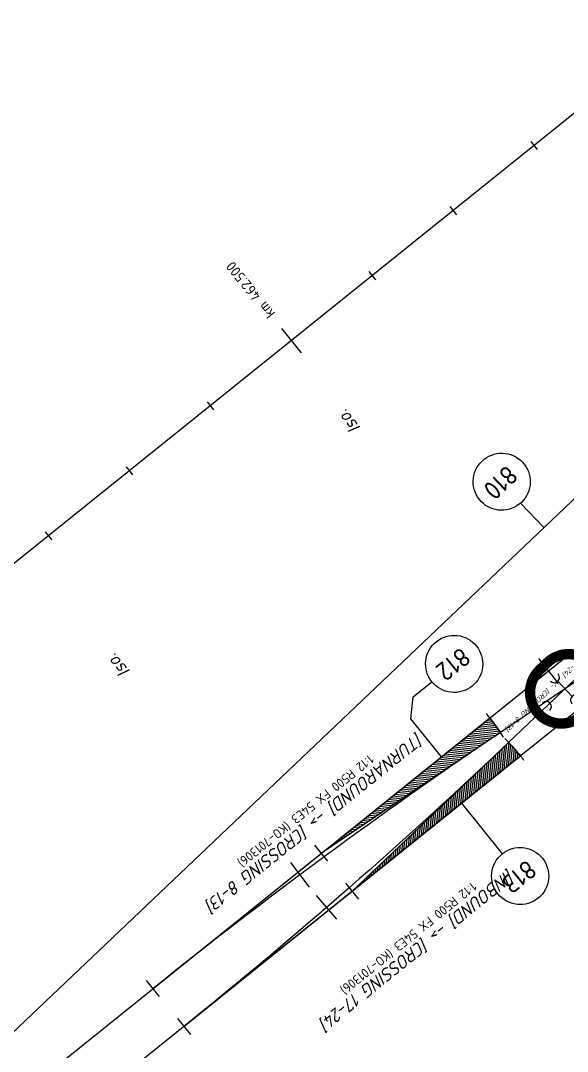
# Model space of a CAD drawing. Header units: metres. Extents: x 304105 to 305280, y 6702571 to 6703615.
# Drawn here: x 304925.1 to 304977.8, y 6703086.5 to 6703185.8 of the extents above; entities that cross this region are included whole.
import ezdxf
from ezdxf.enums import TextEntityAlignment as Align

# ---------------------------------------------------------------- set-up
doc = ezdxf.new("R2010")
doc.units = ezdxf.units.M
doc.layers.add('JBTFE_ANNOTATIONS_MILEAGE', color=2, linetype='Continuous', true_color=0xffff00)
for name, color, linetype in [('JBTOB__INFO', 4, 'Continuous'), ('JBTOB__KO_SPV', 2, 'Continuous'), ('JBTOB__NAVN', 2, 'Continuous'), ('JBTOB__SPV_TYPE', 2, 'Continuous'), ('JBTOB_KO_SPO', 2, 'Continuous'), ('JBTOB_KO_SPV', 2, 'Continuous'), ('JBTSI__INFO', 4, 'Continuous'), ('JBTSI__NAVN', 2, 'Continuous'), ('JBTSI_SA_SKJ', 2, 'Continuous'), ('JBTSI_SA_SPF', 2, 'Continuous'), ('RC_SYMBOLFRAMES', 7, 'Continuous'), ('RC_SYMBOLFRAMES_ERROR', 7, 'Continuous')]:
    doc.layers.add(name, color=color, linetype=linetype)
doc.styles.add('ISO', font='iso3098.shx')
doc.styles.add('RC-STANDARD', font='iso3098.shx')

# ---------------------------------------------------------------- blocks, each defined once
blk = doc.blocks.new('NO-BN-2D-JBTOB-CONNECTION-SWITCH-12.00-R500-H-54E3-FX-2')
at = {"color": 0, "linetype": 'Continuous', "lineweight": -2, "transparency": 16777216}
for p, q in [((-40.401, 0), (-41.562, 1.16)), ((-40.132, 0), (-41.546, 1.414)), ((-39.862, 0), (-41.527, 1.665)), ((-39.593, 0), (-41.302, 1.709)), ((-39.324, 0), (-41.008, 1.684)), ((-39.054, 0), (-40.714, 1.66)), ((-38.785, 0), (-40.42, 1.635)), ((-38.515, 0), (-40.126, 1.611)), ((-38.246, 0), (-39.832, 1.586)), ((-37.976, 0), (-39.538, 1.562)), ((-37.707, 0), (-39.244, 1.537)), ((-37.438, 0), (-38.95, 1.513)), ((-37.168, 0), (-38.657, 1.488)), ((-36.899, 0), (-38.363, 1.464)), ((-36.629, 0), (-38.069, 1.439)), ((-36.36, 0), (-37.775, 1.415)), ((-36.091, 0), (-37.481, 1.39)), ((-35.821, 0), (-37.187, 1.366)), ((-35.552, 0), (-36.893, 1.341)), ((-35.282, 0), (-36.599, 1.317)), ((-35.013, 0), (-36.305, 1.292)), ((-34.744, 0), (-36.011, 1.268)), ((-34.474, 0), (-35.718, 1.243)), ((-34.205, 0), (-35.424, 1.219)), ((-33.935, 0), (-35.13, 1.194)), ((-33.666, 0), (-34.836, 1.17)), ((-33.397, 0), (-34.542, 1.145)), ((-33.127, 0), (-34.248, 1.121)), ((-32.858, 0), (-33.954, 1.096)), ((-32.588, 0), (-33.66, 1.072)), ((-32.319, 0), (-33.366, 1.047)), ((-32.05, 0), (-33.072, 1.023)), ((-31.78, 0), (-32.779, 0.998)), ((-41.479, 0), (-41.594, 0.115)), ((-41.209, 0), (-41.591, 0.381)), ((-40.94, 0), (-41.584, 0.644)), ((-40.671, 0), (-41.574, 0.904)), ((-31.511, 0), (-32.485, 0.974)), ((-31.241, 0), (-32.191, 0.949)), ((-30.972, 0), (-31.897, 0.925)), ((-30.702, 0), (-31.603, 0.9)), ((-30.433, 0), (-31.309, 0.876)), ((-30.164, 0), (-31.015, 0.852)), ((-29.894, 0), (-30.721, 0.827)), ((-29.625, 0), (-30.427, 0.803)), ((-29.355, 0), (-30.133, 0.778)), ((-29.086, 0), (-29.84, 0.754)), ((-28.817, 0), (-29.546, 0.729)), ((-28.547, 0), (-29.252, 0.705)), ((-28.278, 0), (-28.958, 0.68)), ((-28.008, 0), (-28.664, 0.656)), ((-27.739, 0), (-28.37, 0.631)), ((-27.47, 0), (-28.076, 0.607)), ((-27.2, 0), (-27.782, 0.582)), ((-26.931, 0), (-27.488, 0.558)), ((-26.661, 0), (-27.194, 0.533)), ((-26.392, 0), (-26.901, 0.509)), ((-26.123, 0), (-26.607, 0.484)), ((-25.853, 0), (-26.313, 0.46)), ((-25.584, 0), (-26.019, 0.435)), ((-25.314, 0), (-25.725, 0.411)), ((-25.045, 0), (-25.431, 0.386)), ((-24.776, 0), (-25.137, 0.362)), ((-24.506, 0), (-24.843, 0.337)), ((-24.237, 0), (-24.549, 0.313)), ((-23.967, 0), (-24.255, 0.288)), ((-23.698, 0), (-23.962, 0.264)), ((-23.428, 0), (-23.668, 0.239)), ((-23.159, 0), (-23.374, 0.215)), ((-22.89, 0), (-23.08, 0.19)), ((-22.62, 0), (-22.786, 0.166)), ((-22.351, 0), (-22.492, 0.141)), ((-22.081, 0), (-22.198, 0.117)), ((-21.812, 0), (-21.904, 0.092)), ((-21.543, 0), (-21.61, 0.068)), ((-21.273, 0), (-21.316, 0.043)), ((-21.004, 0), (-21.023, 0.019))]:
    blk.add_line(p, q, dxfattribs=at)
at = {"color": 0, "linetype": 'ByBlock', "lineweight": -2, "transparency": 16777216}
for p, q in [((-20.797, 1), (-20.797, -1)), ((0, 1), (0, -1)), ((0, 0), (-20.797, 0))]:
    blk.add_line(p, q, dxfattribs=at)
at = {"color": 0, "linetype": 'ByBlock', "lineweight": -2, "transparency": 16777216, "flags": 128}
for points in [[(-20.797, 0), (-41.594, 0, -0.020788), (-41.522, 1.727)], [(-41.594, 0, -0.020788), (-41.522, 1.727), (-41.522, 1.727, 0.020788), (-41.594, 0)]]:
    blk.add_lwpolyline(points, format="xyb", close=True, dxfattribs=at)
at = {"color": 0, "linetype": 'ByBlock', "lineweight": -2, "transparency": 16777216}
for start, end in [(173.73636, 180), (180, 181.5)]:
    blk.add_arc((-20.797, 0), 20.797, start, end, dxfattribs=at)
blk = doc.blocks.new('*Z3')
at = {"layer": 'JBTOB__KO_SPV', "color": 0, "linetype": 'ByBlock', "lineweight": -2, "transparency": 16777216}
blk.add_blockref('NO-BN-2D-JBTOB-CONNECTION-SWITCH-12.00-R500-H-54E3-FX-2', (0, 0), dxfattribs=at)
at = {"layer": 'JBTOB__INFO', "color": 0, "linetype": 'ByBlock', "lineweight": -2, "transparency": 16777216, "style": 'ISO'}
blk.add_attdef('OBJEKTINFO', text='', height=0.9, dxfattribs=at).set_placement((-20.797, -5.1), align=Align.MIDDLE_CENTER)
at = {"layer": 'JBTOB__NAVN', "color": 0, "linetype": 'ByBlock', "lineweight": -2, "transparency": 16777216, "style": 'ISO', "oblique": 15}
blk.add_attdef('OBJEKTNAVN', text='', height=1.25, dxfattribs=at).set_placement((-20.797, -6.5), align=Align.MIDDLE_CENTER)
at = {"layer": 'JBTOB__SPV_TYPE', "color": 0, "linetype": 'ByBlock', "lineweight": -2, "transparency": 16777216, "style": 'ISO'}
blk.add_attdef('BETEGNELSE', text='', height=0.9, dxfattribs=at).set_placement((-20.797, -7.9), align=Align.MIDDLE_CENTER)
blk = doc.blocks.new('NO-BN-2D-JBTOB-CONNECTION-SWITCH-12.00-R500-H-54E3-FX-3')
at = {"color": 0, "linetype": 'ByBlock', "lineweight": -2, "transparency": 16777216}
for p, q in [((-20.797, -1), (-20.797, 1)), ((0, -1), (0, 1)), ((0, 0), (-20.797, 0))]:
    blk.add_line(p, q, dxfattribs=at)
at = {"color": 0, "linetype": 'Continuous', "lineweight": -2, "transparency": 16777216}
for p, q in [((-41.479, 0), (-41.594, -0.115)), ((-41.209, 0), (-41.591, -0.381)), ((-40.94, 0), (-41.584, -0.644)), ((-40.671, 0), (-41.574, -0.904)), ((-40.401, 0), (-41.562, -1.16)), ((-40.132, 0), (-41.546, -1.414)), ((-39.862, 0), (-41.527, -1.665)), ((-39.593, 0), (-41.302, -1.709)), ((-39.324, 0), (-41.008, -1.684)), ((-39.054, 0), (-40.714, -1.66)), ((-38.785, 0), (-40.42, -1.635)), ((-38.515, 0), (-40.126, -1.611)), ((-38.246, 0), (-39.832, -1.586)), ((-37.976, 0), (-39.538, -1.562)), ((-37.707, 0), (-39.244, -1.537)), ((-37.438, 0), (-38.95, -1.513)), ((-37.168, 0), (-38.657, -1.488)), ((-36.899, 0), (-38.363, -1.464)), ((-36.629, 0), (-38.069, -1.439)), ((-36.36, 0), (-37.775, -1.415)), ((-36.091, 0), (-37.481, -1.39)), ((-35.821, 0), (-37.187, -1.366)), ((-35.552, 0), (-36.893, -1.341)), ((-35.282, 0), (-36.599, -1.317)), ((-35.013, 0), (-36.305, -1.292)), ((-34.744, 0), (-36.011, -1.268)), ((-34.474, 0), (-35.718, -1.243)), ((-34.205, 0), (-35.424, -1.219)), ((-33.935, 0), (-35.13, -1.194)), ((-33.666, 0), (-34.836, -1.17)), ((-33.397, 0), (-34.542, -1.145)), ((-33.127, 0), (-34.248, -1.121)), ((-32.858, 0), (-33.954, -1.096)), ((-32.588, 0), (-33.66, -1.072)), ((-32.319, 0), (-33.366, -1.047)), ((-32.05, 0), (-33.072, -1.023)), ((-31.78, 0), (-32.779, -0.998)), ((-31.511, 0), (-32.485, -0.974)), ((-31.241, 0), (-32.191, -0.949)), ((-30.972, 0), (-31.897, -0.925)), ((-30.702, 0), (-31.603, -0.9)), ((-30.433, 0), (-31.309, -0.876)), ((-30.164, 0), (-31.015, -0.852)), ((-29.894, 0), (-30.721, -0.827)), ((-29.625, 0), (-30.427, -0.803)), ((-29.355, 0), (-30.133, -0.778)), ((-29.086, 0), (-29.84, -0.754)), ((-28.817, 0), (-29.546, -0.729)), ((-28.547, 0), (-29.252, -0.705)), ((-28.278, 0), (-28.958, -0.68)), ((-28.008, 0), (-28.664, -0.656)), ((-27.739, 0), (-28.37, -0.631)), ((-27.47, 0), (-28.076, -0.607)), ((-27.2, 0), (-27.782, -0.582)), ((-26.931, 0), (-27.488, -0.558)), ((-26.661, 0), (-27.194, -0.533)), ((-26.392, 0), (-26.901, -0.509)), ((-26.123, 0), (-26.607, -0.484)), ((-25.853, 0), (-26.313, -0.46)), ((-25.584, 0), (-26.019, -0.435)), ((-25.314, 0), (-25.725, -0.411)), ((-25.045, 0), (-25.431, -0.386)), ((-24.776, 0), (-25.137, -0.362)), ((-24.506, 0), (-24.843, -0.337)), ((-24.237, 0), (-24.549, -0.313)), ((-23.967, 0), (-24.255, -0.288)), ((-23.698, 0), (-23.962, -0.264)), ((-23.428, 0), (-23.668, -0.239)), ((-23.159, 0), (-23.374, -0.215)), ((-22.89, 0), (-23.08, -0.19)), ((-22.62, 0), (-22.786, -0.166)), ((-22.351, 0), (-22.492, -0.141)), ((-22.081, 0), (-22.198, -0.117)), ((-21.812, 0), (-21.904, -0.092)), ((-21.543, 0), (-21.61, -0.068)), ((-21.273, 0), (-21.316, -0.043)), ((-21.004, 0), (-21.023, -0.019))]:
    blk.add_line(p, q, dxfattribs=at)
at = {"color": 0, "linetype": 'ByBlock', "lineweight": -2, "transparency": 16777216, "flags": 128}
for points in [[(-20.797, 0), (-41.594, 0, 0.020788), (-41.522, -1.727)], [(-41.594, 0, 0.020788), (-41.522, -1.727), (-41.522, -1.727, -0.020788), (-41.594, 0)]]:
    blk.add_lwpolyline(points, format="xyb", close=True, dxfattribs=at)
at = {"color": 0, "linetype": 'ByBlock', "lineweight": -2, "transparency": 16777216}
for start, end in [(178.5, 180), (180, 186.26364)]:
    blk.add_arc((-20.797, 0), 20.797, start, end, dxfattribs=at)
blk = doc.blocks.new('*Z6')
at = {"layer": 'JBTOB__KO_SPV', "color": 0, "linetype": 'ByBlock', "lineweight": -2, "transparency": 16777216}
blk.add_blockref('NO-BN-2D-JBTOB-CONNECTION-SWITCH-12.00-R500-H-54E3-FX-3', (0, 0), dxfattribs=at)
at = {"layer": 'JBTOB__INFO', "color": 0, "linetype": 'ByBlock', "lineweight": -2, "transparency": 16777216, "style": 'ISO'}
blk.add_attdef('OBJEKTINFO', text='', height=0.9, dxfattribs=at).set_placement((0, 9.9), align=Align.MIDDLE_CENTER)
at = {"layer": 'JBTOB__NAVN', "color": 0, "linetype": 'ByBlock', "lineweight": -2, "transparency": 16777216, "style": 'ISO', "oblique": 15}
blk.add_attdef('OBJEKTNAVN', text='', height=1.25, dxfattribs=at).set_placement((0, 8.5), align=Align.MIDDLE_CENTER)
at = {"layer": 'JBTOB__SPV_TYPE', "color": 0, "linetype": 'ByBlock', "lineweight": -2, "transparency": 16777216, "style": 'ISO'}
blk.add_attdef('BETEGNELSE', text='', height=0.9, dxfattribs=at).set_placement((0, 7.1), align=Align.MIDDLE_CENTER)
blk = doc.blocks.new('NO-BN-2D-JBTOB-CONNECTION-CROSSING')
at = {"color": 0, "linetype": 'ByBlock', "lineweight": -2, "transparency": 16777216}
for p, q in [((0, -1), (0, 1)), ((-2, 0), (2, 0))]:
    blk.add_line(p, q, dxfattribs=at)
for centre, start, end in [((0, 1.5), 180, 0), ((-2.5, 0), 270, 90), ((2.5, 0), 90, 270), ((0, -1.5), 0, 180)]:
    blk.add_arc(centre, 0.5, start, end, dxfattribs=at)
blk = doc.blocks.new('*Z10')
at = {"layer": 'RC_SYMBOLFRAMES_ERROR', "color": 1, "linetype": 'Continuous', "true_color": 0xff0000, "transparency": 33554582, "const_width": 1}
blk.add_lwpolyline([(-0.5, 3), (0.5, 3, -0.414214), (3.5, 0), (3.5, 0, -0.414214), (0.5, -3), (-0.5, -3, -0.414214), (-3.5, 0), (-3.5, 0, -0.414214), (-0.5, 3)], format="xyb", close=True, dxfattribs=at)
at = {"layer": 'JBTOB__KO_SPV', "color": 0, "linetype": 'ByBlock', "lineweight": -2, "transparency": 16777216}
blk.add_blockref('NO-BN-2D-JBTOB-CONNECTION-CROSSING', (0, 0), dxfattribs=at)
at = {"layer": 'JBTOB__INFO', "color": 0, "linetype": 'ByBlock', "lineweight": -2, "transparency": 16777216, "style": 'ISO'}
blk.add_attdef('OBJEKTINFO', text='', height=0.9, dxfattribs=at).set_placement((0, 2.4), align=Align.MIDDLE_CENTER)
at = {"layer": 'JBTOB__NAVN', "color": 0, "linetype": 'ByBlock', "lineweight": -2, "transparency": 16777216, "style": 'ISO', "oblique": 15}
blk.add_attdef('OBJEKTNAVN', text='', height=0.5, dxfattribs=at).set_placement((0, 1), align=Align.MIDDLE_CENTER)
blk = doc.blocks.new('NO-BN-2D-JBTSI-TOGDETEKSJON-EN-STREK-ISOLERT-SKJOET')
at = {"color": 0, "linetype": 'ByBlock', "lineweight": -2, "transparency": 16777216}
blk.add_line((0, -2.25), (0, 0.75), dxfattribs=at)
blk = doc.blocks.new('*Z20')
at = {"color": 0, "linetype": 'ByBlock', "lineweight": -2, "transparency": 16777216, "rotation": 180.0000000000001}
blk.add_blockref('NO-BN-2D-JBTSI-TOGDETEKSJON-EN-STREK-ISOLERT-SKJOET', (0, 0), dxfattribs=at)
at = {"layer": 'JBTSI__INFO', "color": 0, "linetype": 'ByBlock', "lineweight": -2, "transparency": 16777216, "style": 'ISO'}
blk.add_attdef('OBJEKTINFO', text='', height=0.9, rotation=270, dxfattribs=at).set_placement((1.4, -30), align=Align.MIDDLE_CENTER)
at = {"layer": 'JBTSI__NAVN', "color": 0, "linetype": 'ByBlock', "lineweight": -2, "transparency": 16777216, "style": 'ISO', "oblique": 15}
blk.add_attdef('OBJEKTNAVN', text='', height=1.25, rotation=270, dxfattribs=at).set_placement((0, -30), align=Align.MIDDLE_CENTER)
blk = doc.blocks.new('NO-BN-2D-JBTFE-SECTION-SYMBOL')
at = {"color": 0, "linetype": 'ByBlock', "lineweight": -2, "transparency": 16777216, "style": 'ISO'}
blk.add_attdef('X_001', (-0.604, -0.9), '', height=1.8, dxfattribs=at)
blk = doc.blocks.new('*Z36')
at = {"layer": 'RC_SYMBOLFRAMES', "color": 0, "linetype": 'Continuous', "transparency": 16777216}
blk.add_lwpolyline([(-1.422, 5.829), (-0.651, 2.67)], dxfattribs=at)
blk.add_lwpolyline([(-0.751, 2.647, -0.414214), (2.572, 0.628), (2.572, 0.628, -0.414214), (0.553, -2.696, -0.414214), (-2.771, -0.676), (-2.771, -0.676, -0.414214), (-0.751, 2.647)], format="xyb", close=True, dxfattribs=at)
at = {"color": 0, "linetype": 'ByBlock', "lineweight": -2, "transparency": 16777216}
ref = blk.add_blockref('NO-BN-2D-JBTFE-SECTION-SYMBOL', (0, 0), dxfattribs=dict(at, rotation=13.70948441860036))
ref.add_attrib('X_001', '810', (-1.373, -1.261), dxfattribs={"color": 0, "linetype": 'ByBlock', "lineweight": -2, "transparency": 16777216, "height": 1.8, "rotation": 13.70948, "style": 'ISO'})
at = {"layer": 'JBTSI__INFO', "color": 0, "linetype": 'ByBlock', "lineweight": -2, "transparency": 16777216, "style": 'ISO'}
blk.add_attdef('OBJEKTINFO', text='', height=0.9, rotation=270, dxfattribs=at).set_placement((1.4, 30), align=Align.MIDDLE_CENTER)
at = {"layer": 'JBTSI__NAVN', "color": 0, "linetype": 'ByBlock', "lineweight": -2, "transparency": 16777216, "style": 'ISO', "oblique": 15}
blk.add_attdef('OBJEKTNAVN', text='', height=1.25, rotation=270, dxfattribs=at).set_placement((0, 30), align=Align.MIDDLE_CENTER)
blk = doc.blocks.new('*Z41')
at = {"layer": 'RC_SYMBOLFRAMES', "color": 0, "linetype": 'Continuous', "transparency": 16777216}
blk.add_lwpolyline([(-0.001, 2.75, -0.414214), (2.749, 0), (2.749, 0, -0.414214), (-0.001, -2.75, -0.414214), (-2.751, 0), (-2.751, 0, -0.414214), (-0.001, 2.75)], format="xyb", close=True, dxfattribs=at)
blk.add_lwpolyline([(0, -9), (-0.001, -2.75)], dxfattribs=at)
at = {"color": 0, "linetype": 'ByBlock', "lineweight": -2, "transparency": 16777216}
ref = blk.add_blockref('NO-BN-2D-JBTFE-SECTION-SYMBOL', (0, 0), dxfattribs=at)
ref.add_attrib('X_001', '813', (-1.569, -0.9), dxfattribs={"color": 0, "linetype": 'ByBlock', "lineweight": -2, "transparency": 16777216, "height": 1.8, "style": 'ISO'})
at = {"layer": 'JBTSI__INFO', "color": 0, "linetype": 'ByBlock', "lineweight": -2, "transparency": 16777216, "style": 'ISO'}
blk.add_attdef('OBJEKTINFO', text='', height=0.9, rotation=270, dxfattribs=at).set_placement((1.4, 30), align=Align.MIDDLE_CENTER)
at = {"layer": 'JBTSI__NAVN', "color": 0, "linetype": 'ByBlock', "lineweight": -2, "transparency": 16777216, "style": 'ISO', "oblique": 15}
blk.add_attdef('OBJEKTNAVN', text='', height=1.25, rotation=270, dxfattribs=at).set_placement((0, 30), align=Align.MIDDLE_CENTER)
blk = doc.blocks.new('*Z43')
at = {"layer": 'RC_SYMBOLFRAMES', "color": 0, "linetype": 'Continuous', "transparency": 16777216}
blk.add_lwpolyline([(0.498, 5.979), (0.107, 1.289), (-1.512, -0.082), (-3.816, 0.11)], dxfattribs=at)
blk.add_lwpolyline([(-6.328, 3.079, -0.414214), (-3.816, 0.11), (-3.816, 0.11, -0.414214), (-6.785, -2.402, -0.414214), (-9.297, 0.567), (-9.297, 0.567, -0.414214), (-6.328, 3.079)], format="xyb", close=True, dxfattribs=at)
at = {"color": 0, "linetype": 'ByBlock', "lineweight": -2, "transparency": 16777216}
ref = blk.add_blockref('NO-BN-2D-JBTFE-SECTION-SYMBOL', (-6.478, 0.332), dxfattribs=dict(at, rotation=355.236359954315))
ref.add_attrib('X_001', '812', (-8.214, -0.457), dxfattribs={"color": 0, "linetype": 'ByBlock', "lineweight": -2, "transparency": 16777216, "height": 1.8, "rotation": 355.23636, "style": 'ISO'})
at = {"layer": 'JBTSI__INFO', "color": 0, "linetype": 'ByBlock', "lineweight": -2, "transparency": 16777216, "style": 'ISO'}
blk.add_attdef('OBJEKTINFO', text='', height=0.9, rotation=270, dxfattribs=at).set_placement((1.4, 30), align=Align.MIDDLE_CENTER)
at = {"layer": 'JBTSI__NAVN', "color": 0, "linetype": 'ByBlock', "lineweight": -2, "transparency": 16777216, "style": 'ISO', "oblique": 15}
blk.add_attdef('OBJEKTNAVN', text='', height=1.25, rotation=270, dxfattribs=at).set_placement((0, 30), align=Align.MIDDLE_CENTER)
blk = doc.blocks.new('*Z51')
at = {"color": 0, "linetype": 'ByBlock', "lineweight": -2, "transparency": 16777216, "rotation": 180.0000000000193}
blk.add_blockref('NO-BN-2D-JBTSI-TOGDETEKSJON-EN-STREK-ISOLERT-SKJOET', (0, 0), dxfattribs=at)
at = {"layer": 'JBTSI__INFO', "color": 0, "linetype": 'ByBlock', "lineweight": -2, "transparency": 16777216, "style": 'ISO'}
blk.add_attdef('OBJEKTINFO', text='', height=0.9, rotation=270, dxfattribs=at).set_placement((1.4, -30), align=Align.MIDDLE_CENTER)
at = {"layer": 'JBTSI__NAVN', "color": 0, "linetype": 'ByBlock', "lineweight": -2, "transparency": 16777216, "style": 'ISO', "oblique": 15}
blk.add_attdef('OBJEKTNAVN', text='', height=1.25, rotation=270, dxfattribs=at).set_placement((0, -30), align=Align.MIDDLE_CENTER)
blk = doc.blocks.new('*Z52')
at = {"color": 0, "linetype": 'ByBlock', "lineweight": -2, "transparency": 16777216}
blk.add_blockref('NO-BN-2D-JBTSI-TOGDETEKSJON-EN-STREK-ISOLERT-SKJOET', (0, 0), dxfattribs=at)
at = {"layer": 'JBTSI__INFO', "color": 0, "linetype": 'ByBlock', "lineweight": -2, "transparency": 16777216, "style": 'ISO'}
blk.add_attdef('OBJEKTINFO', text='', height=0.9, rotation=270, dxfattribs=at).set_placement((1.4, 30), align=Align.MIDDLE_CENTER)
at = {"layer": 'JBTSI__NAVN', "color": 0, "linetype": 'ByBlock', "lineweight": -2, "transparency": 16777216, "style": 'ISO', "oblique": 15}
blk.add_attdef('OBJEKTNAVN', text='', height=1.25, rotation=270, dxfattribs=at).set_placement((0, 30), align=Align.MIDDLE_CENTER)
blk = doc.blocks.new('*Z55', base_point=(304770.227, 6702976.873))
at = {"color": 0}
for p, q in [((304974.269, 6703174.159), (304974.895, 6703173.379)), ((304966.475, 6703167.893), (304967.102, 6703167.113)), ((304958.682, 6703161.627), (304959.308, 6703160.847)), ((304950.262, 6703156.14), (304952.141, 6703153.802)), ((304943.095, 6703149.095), (304943.721, 6703148.316)), ((304935.301, 6703142.829), (304935.928, 6703142.05)), ((304927.508, 6703136.563), (304928.134, 6703135.784))]:
    blk.add_line(p, q, dxfattribs=at)
at = {"color": 0, "insert": (304949.322, 6703157.309), "char_height": 1, "attachment_point": 4, "rotation": 128.79916, "style": 'RC-STANDARD'}
blk.add_mtext('km 462.500', dxfattribs=at)

msp = doc.modelspace()

# ---------------------------------------------------------------- linework, layer by layer
at = {"layer": 'JBTOB_KO_SPO', "flags": 128}
for points in [[(305268.459, 6703344.349), (305186.288, 6703305.875, 0.000173), (305178.239, 6703302.104, 0.000519), (305170.195, 6703298.322, 0.000865), (305162.161, 6703294.518, 0.00121), (305154.144, 6703290.68, 0.001556), (305146.147, 6703286.798, 0.001902), (305138.178, 6703282.861, 0.002248), (305130.242, 6703278.857, 0.002594), (305122.344, 6703274.777, 0.002939), (305114.493, 6703270.61, 0.034623), (305030.98, 6703217.886, 0.002973), (305023.638, 6703212.438, 0.002515), (305016.357, 6703206.909, 0.002058), (305009.126, 6703201.313, 0.001601), (305001.936, 6703195.665, 0.001143), (304994.778, 6703189.978, 0.000686), (304987.64, 6703184.264, 0.000229), (304980.513, 6703178.537), (304267.882, 6702605.585)], [(305239.319, 6703330.705, 0.020788), (305202.447, 6703311.534), (305158.21, 6703286.144, 0.000469), (305151.707, 6703282.407, 0.001406), (305145.219, 6703278.645, 0.002344), (305138.759, 6703274.835, 0.003281), (305132.342, 6703270.952, 0.044849), (305060.577, 6703217.444, 0.003281), (305055.024, 6703212.402, 0.002344), (305049.528, 6703207.298, 0.001406), (305044.071, 6703202.154, 0.000469), (305038.633, 6703196.988), (304894.354, 6703059.772, -0.020788), (304863.075, 6703032.408)], [(305279.993, 6703319.715), (305279.586, 6703319.524, 0.000161), (305271.662, 6703315.812, 0.000483), (305263.743, 6703312.09, 0.000804), (305255.834, 6703308.348, 0.001126), (305247.939, 6703304.575, 0.001448), (305240.064, 6703300.761, 0.001769), (305232.214, 6703296.897, 0.002091), (305224.393, 6703292.972, 0.002413), (305216.608, 6703288.977, 0.039252), (305103.537, 6703218.475, 0.002413), (305096.523, 6703213.243, 0.002091), (305089.557, 6703207.948, 0.001769), (305082.632, 6703202.599, 0.001448), (305075.742, 6703197.206, 0.001126), (305068.879, 6703191.778, 0.000804), (305062.038, 6703186.323, 0.000483), (305055.21, 6703180.851, 0.000161), (305048.39, 6703175.369), (304296.079, 6702570.514)], [(305090.052, 6703214.896), (304775.668, 6702962.132, -0.000139), (304768.987, 6702956.763, -0.000417), (304762.3, 6702951.401, -0.000696), (304755.601, 6702946.054, -0.000974), (304748.884, 6702940.729, -0.001252), (304742.143, 6702935.434, -0.001531), (304735.373, 6702930.177, -0.001809), (304728.569, 6702924.965, -0.013789), (304679.281, 6702889.605, -0.001809)], [(305014.273, 6703153.97, 0.020786), (304982.995, 6703126.607), (304972.127, 6703116.27, -0.02079), (304940.849, 6703088.907)], [(305017.217, 6703150.307, -0.020791), (304983.77, 6703125.632), (304971.354, 6703117.246, 0.020792), (304937.905, 6703092.57)]]:
    msp.add_lwpolyline(points, format="xyb", dxfattribs=at)

# ---------------------------------------------------------------- block references
at = {"layer": 'JBTFE_ANNOTATIONS_MILEAGE'}
msp.add_blockref('*Z55', (304770.227, 6702976.873), dxfattribs=at)
at = {"layer": 'JBTOB_KO_SPV'}
ref = msp.add_blockref('*Z10', (304977.561, 6703121.438, 11.09), dxfattribs=dict(at, rotation=223.5633827883964))
ref.add_attrib('OBJEKTNAVN', '[CROSSING 17-24] -X- [CROSSING 8-13]', dxfattribs={"layer": 'JBTOB__NAVN', "color": 0, "linetype": 'ByBlock', "lineweight": -2, "transparency": 16777216, "height": 0.5, "rotation": 223.56338, "style": 'ISO', "oblique": 15}).set_placement((304976.872, 6703122.163, 11.09), align=Align.MIDDLE_CENTER)
ref = msp.add_blockref('*Z3', (304937.904, 6703092.571, 11.538), dxfattribs=dict(at, rotation=218.7991581136151))
ref.add_attrib('OBJEKTNAVN', '[TURNAROUND] -> [CROSSING 8-13]', dxfattribs={"layer": 'JBTOB__NAVN', "color": 0, "linetype": 'ByBlock', "lineweight": -2, "transparency": 16777216, "height": 1.25, "rotation": 218.79916, "style": 'ISO', "oblique": 15}).set_placement((304953.462, 6703108.593, 11.538), align=Align.MIDDLE_CENTER)
ref.add_attrib('BETEGNELSE', '1:12 R500 FX 54E3 (KO-701306)', dxfattribs={"layer": 'JBTOB__SPV_TYPE', "color": 0, "linetype": 'ByBlock', "lineweight": -2, "transparency": 16777216, "height": 0.9, "rotation": 218.79916, "style": 'ISO'}).set_placement((304952.585, 6703109.684, 11.538), align=Align.MIDDLE_CENTER)
ref = msp.add_blockref('*Z6', (304940.859, 6703088.915, 11.504), dxfattribs=dict(at, rotation=218.7991578935339))
ref.add_attrib('OBJEKTNAVN', '[INBOUND] -> [CROSSING 17-24]', dxfattribs={"layer": 'JBTOB__NAVN', "color": 0, "linetype": 'ByBlock', "lineweight": -2, "transparency": 16777216, "height": 1.25, "rotation": 218.79916, "style": 'ISO', "oblique": 15}).set_placement((304963.351, 6703096.322, 11.504), align=Align.MIDDLE_CENTER)
ref.add_attrib('BETEGNELSE', '1:12 R500 FX 54E3 (KO-701306)', dxfattribs={"layer": 'JBTOB__SPV_TYPE', "color": 0, "linetype": 'ByBlock', "lineweight": -2, "transparency": 16777216, "height": 0.9, "rotation": 218.79916, "style": 'ISO'}).set_placement((304962.474, 6703097.413, 11.504), align=Align.MIDDLE_CENTER)
at = {"layer": 'JBTSI_SA_SKJ'}
ref = msp.add_blockref('*Z20', (304975.51, 6703123.767, 11.109), dxfattribs=dict(at, rotation=218.7991581136151))
ref.add_attrib('OBJEKTNAVN', 'Iso.', dxfattribs={"layer": 'JBTSI__NAVN', "color": 0, "linetype": 'ByBlock', "lineweight": -2, "transparency": 16777216, "height": 1.25, "rotation": 128.79916, "style": 'ISO', "oblique": 15}).set_placement((304956.712, 6703147.147, 11.109), align=Align.MIDDLE_CENTER)
ref = msp.add_blockref('*Z51', (304954.118, 6703100.949, 11.347), dxfattribs=dict(at, rotation=220.8520984712449))
ref.add_attrib('OBJEKTNAVN', 'Iso.', dxfattribs={"layer": 'JBTSI__NAVN', "color": 0, "linetype": 'ByBlock', "lineweight": -2, "transparency": 16777216, "height": 1.25, "rotation": 130.8521, "style": 'ISO', "oblique": 15}).set_placement((304934.495, 6703123.641, 11.347), align=Align.MIDDLE_CENTER)
ref = msp.add_blockref('*Z52', (304952.484, 6703102.92, 11.381), dxfattribs=dict(at, rotation=216.7504874629564))
ref.add_attrib('OBJEKTNAVN', 'Iso.', dxfattribs={"layer": 'JBTSI__NAVN', "color": 0, "linetype": 'ByBlock', "lineweight": -2, "transparency": 16777216, "height": 1.25, "rotation": 126.75049, "style": 'ISO', "oblique": 15}).set_placement((304970.434, 6703078.882, 11.381), align=Align.MIDDLE_CENTER)
at = {"layer": 'JBTSI_SA_SPF'}
for name, p, rotation in [('*Z36', (304971.395, 6703141.322, 10.826), 209.8533137406998), ('*Z43', (304961.905, 6703119.565, 11.225), 223.5627981593002), ('*Z41', (304973.241, 6703103.402, 11.203), 218.7991578935339)]:
    msp.add_blockref(name, p, dxfattribs=dict(at, rotation=rotation))

doc.saveas('drawing.dxf')
